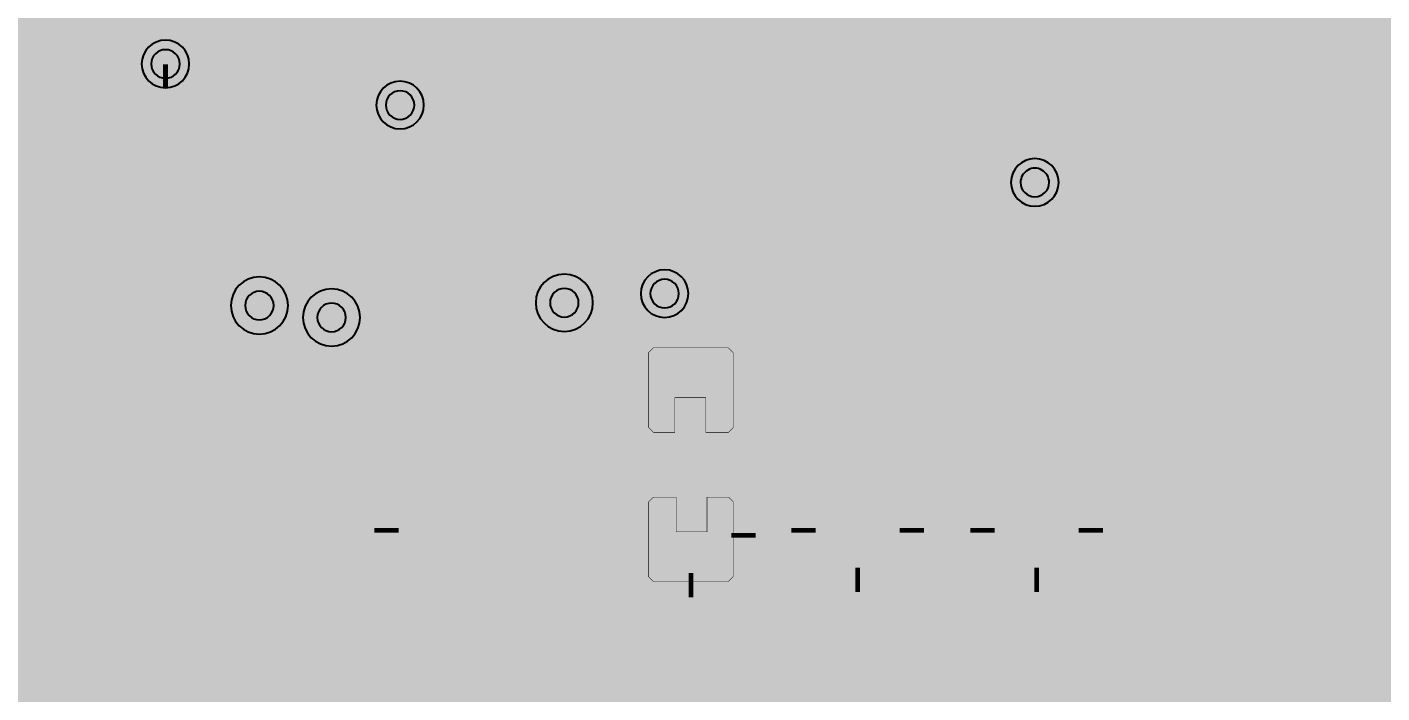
# Model space of a CAD drawing. Header units: millimetres. Extents: x -4.6 to 44.8, y -59.8 to 6.4.
# Drawn here: x 23.18 to 37.62, y -28.01 to -20.91 of the extents above; entities that cross this region are included whole.
import ezdxf

# ---------------------------------------------------------------- set-up
doc = ezdxf.new("R2010")
doc.units = ezdxf.units.MM
doc.header["$MEASUREMENT"] = 0
for name, color, linetype, true_color in [('Bottom-Layer', 7, 'Continuous', 0x0000ff), ('Document-Layer', 7, 'Continuous', 0xffffff), ('Hole-Layer', 7, 'Continuous', 0x222222), ('Multi-Layer', 7, 'Continuous', 0xc0c0c0), ('Top-Layer', 7, 'Continuous', 0xff0000), ('Top-Paste-Mask-Layer', 7, 'Continuous', 0x808080), ('Top-Silkscreen-Layer', 7, 'Continuous', 0xffcc00), ('Top-Solder-Mask-Layer', 7, 'Continuous', 0x800080)]:
    doc.layers.add(name, color=color, linetype=linetype, true_color=true_color)

msp = doc.modelspace()

# ---------------------------------------------------------------- hatches: boundary and pattern name
at = {"layer": 'Bottom-Layer'}
for points in [[(39.519939039878075, -3.00000508001016), (39.519939039878075, -40.316715739108815), (39.234220074800504, -39.84110502335112), (38.80387333676563, -39.490901418270745), (38.28012556489129, -39.30779174784013), (37.72532158046244, -39.31357264832503), (37.205503010985424, -39.50755598465938), (36.782546961347315, -39.86665076326675), (36.506800412942845, -40.348111790756576), (36.41108712217424, -40.89462788925578), (36.506800412942845, -41.44114398775498), (36.782546961347315, -41.922605015244805), (37.205503010985424, -42.28169979385217), (37.72532158046244, -42.475683130186525), (38.28012556489129, -42.481464030671425), (38.80387333676563, -42.29835436024081), (39.234220074800504, -41.948150755160434), (39.519939039878075, -41.47254003940274), (39.519939039878096, -55.166111252222514), (39.42991969462768, -55.84987606413316), (39.165996328491254, -56.48704343408688), (38.74615488271703, -57.03419145879019), (38.19900685801372, -57.45403290456441), (37.56183948806, -57.71795627070083), (36.87807467614935, -57.80797561595124), (3.0000050800101605, -57.80797561595124), (2.3162402680995138, -57.717956270700824), (1.679072898145797, -57.4540329045644), (1.131924873442495, -57.03419145879018), (0.7120834276682724, -56.48704343408688), (0.4481600615318477, -55.84987606413316), (0.3581407162814354, -55.166111252222514), (0.3581407162814322, -3.0000050800101596), (0.44816006153184496, -2.316240268099511), (0.7120834276682693, -1.679072898145796), (1.131924873442493, -1.1319248734424925), (1.6790728981457967, -0.7120834276682688), (2.3162402680995116, -0.44816006153184496), (3.0000050800101605, -0.3581407162814322), (36.87807467614936, -0.3581407162814322), (37.56183948806, -0.4481600615318454), (38.199006858013725, -0.7120834276682697), (38.74615488271703, -1.131924873442493), (39.16599632849125, -1.6790728981457956), (39.42991969462767, -2.316240268099511)], [(25.33901447802896, -36.413652527305054), (25.338454807450923, -36.42513696970334), (25.336781099764387, -36.43651257302515), (25.024155448310896, -36.43651257302515), (24.84508509017018, -36.484494330877304), (24.71399648988162, -36.61558293116586), (24.666014732029463, -36.79465328930658), (24.666014732029463, -38.394653289306575), (24.71399648988162, -38.573723647447295), (24.84508509017018, -38.70481224773585), (25.024155448310896, -38.75279400558801), (26.6241554483109, -38.75279400558801), (26.803225806451614, -38.70481224773585), (26.934314406740175, -38.573723647447295), (26.98229616459233, -38.394653289306575), (26.98229616459233, -36.79465328930658), (26.934314406740175, -36.61558293116586), (26.803225806451614, -36.484494330877304), (26.6241554483109, -36.43651257302515), (26.311529796857418, -36.43651257302515), (26.30985608917088, -36.42513696970334), (26.30929641859284, -36.413652527305054), (26.30929641859284, -35.90628324561221), (26.690935588722812, -36.14032846387195), (27.132827280293057, -36.212143178860806), (27.56894071562982, -36.11099629612826), (27.934108547533317, -35.85200194308046), (28.17376465407364, -35.47386100247012), (28.25209781863143, -35.03307813563192), (28.157402911030967, -34.59551843131458), (27.903829956063134, -34.226565349098664), (27.89519926883142, -34.21794807904546), (27.886280175388748, -34.20962967310308), (27.88208612925185, -34.20584955034943), (27.86953424378319, -34.19436826580912), (27.85681507873572, -34.18307257795892), (27.842685749736958, -34.17033771613368), (27.8306226225162, -34.15994176289508), (27.81810928048203, -34.15009233889064), (27.801284803691765, -34.13744507711393), (27.790059868453756, -34.12889959766928), (27.77873167332742, -34.120491483420764), (27.7333264290173, -34.086359544699306), (27.723441011790957, -34.07918897874486), (27.71331686832241, -34.07235961502089), (27.58073303557076, -33.986175736622556), (27.579298958597917, -33.953467412423706), (27.579298958597917, -29.7863361292683), (27.784988736111195, -29.937221382853533), (28.032418436649284, -29.99929543229913), (28.28497377324495, -29.963372650113016), (28.505281974767204, -29.834768837319725), (28.66074215419954, -29.63251459896164), (28.72834954045209, -29.38653922286265), (28.731573793560543, -29.358633954504647), (29.246564376953597, -28.84364337111159), (29.351729719861968, -28.686252312882228), (29.388658877317756, -28.500596901193806), (29.388658877317756, -24.300938288765007), (29.406110990567246, -24.278926393040997), (29.545314399497112, -24.013206215719613), (29.553190981349395, -23.713334974764887), (29.428129000137652, -23.44067345832226), (29.19571911173722, -23.251014697736046), (28.903517907035695, -23.183167386334777), (28.611316702334197, -23.251014697736153), (28.37890681393383, -23.44067345832245), (28.25384483272219, -23.71333497476513), (28.261721414574584, -24.013206215719848), (28.400924823504546, -24.278926393041182), (28.418376936753877, -24.300938288764943), (28.418376936753877, -28.299644931640184), (28.04548085372498, -28.67254101466908), (28.017575585366973, -28.675765267777535), (27.778276314904712, -28.740096774168034), (27.579298958597917, -28.887781218966406), (27.579298958597917, -23.848056896113796), (27.54236980114213, -23.662401484425374), (27.43720445823376, -23.50501042619602), (27.00819252020989, -23.07599848817214), (26.850801461980527, -22.970833145263768), (26.665146050292105, -22.933903987807977), (26.181341122682245, -22.933903987807977), (25.99568571099382, -22.970833145263768), (25.838294652764464, -23.07599848817214), (25.699806961313314, -23.21448617962329), (25.399808839595647, -23.263578927435727), (25.15323628966812, -23.441373608301443), (25.011903155004607, -23.710509105715087), (25.005508657676984, -24.014430281887183), (25.13539651369795, -24.289272265179736), (25.374272569509017, -24.477280777971185), (25.347910565198607, -24.566369258994996), (25.33901447802896, -24.658849377698758)]]:
    msp.add_hatch(color=256, dxfattribs=at).paths.add_polyline_path(points)
at = {"layer": 'Top-Layer'}
for points in [[(25.83450850901702, -16.04442468884938), (26.96894081788164, -16.04442468884938), (27.154596229570064, -16.00749553139359), (27.31198728779942, -15.90233018848522), (27.837367203810704, -15.376950267893342), (27.912429560371404, -15.3019080989765), (27.913574674467117, -15.300758093425792), (27.91471456562148, -15.299602910663163), (27.968067319966515, -15.246250156318123), (28.18951903131857, -15.281102651764051), (28.403517907035816, -15.21431913515016), (28.65350773885466, -15.282423159343837), (28.903517907035816, -15.214393827947596), (29.15352807521697, -15.282423159343839), (29.40351790703582, -15.214319135150161), (29.44185884275001, -15.234660314080138), (29.481839823910658, -15.251551496902334), (29.439697382132277, -15.56472731657248), (29.547275541382866, -15.861850218882896), (29.780146678099136, -16.0754529180924), (30.08543306592764, -16.1570329452543), (30.393813747781724, -16.088066036636306), (30.63526514951773, -15.884212412619384), (30.75496123589278, -15.591760833154323), (30.725722782421755, -15.277117873176294), (30.81764577219934, -15.254331608904339), (30.903517907035816, -15.214393827947593), (31.15352807521697, -15.282423159343837), (31.403517907035816, -15.214319135150161), (31.650549618276642, -15.28241384518692), (31.898399919010217, -15.217361679044366), (32.08014869719313, -15.036726860909603), (32.14672339344679, -14.789281178562357), (32.14672339344679, -14.113232894115471), (32.18578813922596, -14.074168148336298), (34.57719549915644, -14.074168148336298), (34.485238400218556, -14.196314213788), (34.452603505207016, -14.345681991363984), (34.452603505207016, -14.731910857768256), (34.43953184807256, -14.82176744376377), (34.40140044764399, -14.904175395858005), (34.04184320974719, -15.263732633754813), (33.91126822128054, -15.202146051888247), (33.768453136906274, -15.181013462026925), (32.53845567691136, -15.181013462026925), (32.291009994564114, -15.247588158280582), (32.11037517642935, -15.429336936463498), (32.0453230102868, -15.677187237197069), (32.113417720323554, -15.924218948437897), (32.04531369612988, -16.174208780256745), (32.11334302752613, -16.424218948437897), (32.04638697633675, -16.641637567830827), (32.08414991428689, -16.865976439556118), (32.05299410317664, -16.89031319306052), (32.023923304020684, -16.917105930388114), (31.781406158987483, -17.15962307542131), (31.676240816079112, -17.317014133650673), (31.639311658623324, -17.502669545339096), (31.639311658623324, -18.845641351282705), (31.67248407835775, -19.02195411418456), (31.767464885278326, -19.174155448310902), (31.672484078357755, -19.326356782437244), (31.639311658623324, -19.502669545339092), (31.639311658623324, -19.845641351282705), (31.67240810291482, -20.021759231034235), (31.76718173956144, -20.173847494847347), (30.781016534383387, -21.160012700025405), (27.981968503937015, -21.160012700025405), (27.796313092248592, -21.196941857481193), (27.638922034019235, -21.30210720038956), (27.469580335678856, -21.471448910338207), (27.338841495320874, -21.602187741153934), (27.117463254734933, -21.56732986300631), (26.90351790703582, -21.6340440689282), (26.653507738854668, -21.566014737531955), (26.403517907035816, -21.63411876172563), (26.28991148879679, -21.58527014597917), (26.16772415544831, -21.56622123276515), (26.16772415544831, -19.502669545339092), (26.130794997992528, -19.31701413365067), (26.025629655084156, -19.159623075421308), (25.795737550021084, -18.92973097035824), (25.76101899520648, -18.895798351627427), (25.72308614032773, -18.865501500584905), (25.760631776916714, -18.641380420483234), (25.693692786545515, -18.424218948437897), (25.76172211794176, -18.17420878025674), (25.693618093748082, -17.924218948437897), (25.761722117941762, -17.674229116619045), (25.693692786545515, -17.424218948437893), (25.76172211794176, -17.17420878025674), (25.693618093748082, -16.924218948437897), (25.761722117941755, -16.67422911661905), (25.693692786545512, -16.424218948437897), (25.75799103018622, -16.234829921044362), (25.741785459901156, -16.03548136367791), (25.787931833248816, -16.042183681624476)], [(36.459212598425204, -19.01483362966726), (37.06737363474728, -19.014833629667258), (37.246443992888, -18.966851871815102), (37.377532593176554, -18.83576327152654), (37.42551435102871, -18.65669291338583), (37.42551435102871, -17.75669291338583), (37.377532593176554, -17.577622555245114), (37.246443992888, -17.446533954956553), (37.06737363474728, -17.398552197104394), (36.459212598425204, -17.398552197104394), (36.459212598425204, -17.23683007366015), (37.06737363474728, -17.236830073660148), (37.246443992888, -17.18884831580799), (37.377532593176554, -17.05775971551943), (37.42551435102871, -16.878689357378715), (37.42551435102871, -15.978689357378716), (37.377532593176554, -15.799618999238), (37.246443992888, -15.668530398949441), (37.06737363474728, -15.620548641097285), (36.459212598425204, -15.620548641097285), (36.459212598425204, -15.567830835661672), (37.123952247904505, -15.567830835661672), (37.303022606045225, -15.519849077809516), (37.43411120633378, -15.388760477520956), (37.48209296418594, -15.209690119380241), (37.48209296418594, -14.927139421928535), (37.61493522987047, -15.059981687613062), (37.61493522987047, -29.977389526348567), (37.51619269453204, -29.92792465225658), (37.40707391414783, -29.910896621793245), (36.50707391414783, -29.91089662179325), (36.48308941164167, -29.911700639290316), (36.459212598425204, -29.914109081780712)], [(30.68434086868174, -27.08745237490475), (30.863411226822457, -27.039470617052594), (30.994499827111017, -26.908382016764033), (31.042481584963173, -26.729311658623317), (31.042481584963173, -25.922834645669294), (30.96295034270149, -25.69779790723529), (30.759679148139877, -25.572707645415292), (30.96295034270149, -25.447617383595297), (31.042481584963173, -25.222580645161294), (31.042481584963173, -24.708129280583435), (31.070323940216444, -24.666467063694224), (31.093720312966113, -24.622155137485446), (31.17099658683624, -24.699431411355576), (31.209127987264832, -24.781839363449823), (31.222199644399293, -24.871695949445364), (31.222199644399293, -25.272682245364493), (31.265453000893007, -25.443300894123933), (31.384765485037317, -25.572707645415292), (31.265453000893007, -25.702114396706655), (31.22219964439929, -25.872733045466095), (31.222199644399293, -26.672733045466092), (31.27018140225145, -26.85180340360681), (31.40127000254001, -26.98289200389537), (31.580340360680726, -27.030873761747525), (32.48034036068072, -27.030873761747525), (32.65941071882144, -26.98289200389537), (32.790499319110005, -26.85180340360681), (32.83848107696216, -26.672733045466092), (32.83848107696216, -25.872733045466095), (32.795227720468446, -25.70211439670665), (32.67591523632413, -25.572707645415292), (32.7709981681811, -25.48192567201788), (32.82691846721131, -25.36295067136304), (32.84393990137599, -25.35911211221911), (32.86134112268224, -25.357823215646434), (33.10434340868682, -25.357823215646434), (33.121744629993074, -25.359112112219094), (33.138766064157764, -25.362950671363016), (33.19468636318797, -25.48192567201787), (33.28976929504494, -25.572707645415292), (33.17045681090063, -25.70211439670665), (33.12720345440692, -25.872733045466095), (33.12720345440692, -26.672733045466092), (33.17518521225907, -26.85180340360681), (33.30627381254763, -26.98289200389537), (33.48534417068835, -27.030873761747525), (34.38534417068835, -27.030873761747525), (34.56441452882907, -26.98289200389537), (34.695503129117625, -26.85180340360681), (34.74348488696978, -26.672733045466092), (34.74348488696978, -25.872733045466095), (34.70023153047607, -25.70211439670665), (34.58091904633175, -25.572707645415292), (34.70023153047607, -25.443300894123936), (34.74348488696978, -25.272682245364493), (34.74348488696978, -24.472682245364496), (34.695503129117625, -24.29361188722378), (34.56441452882907, -24.16252328693522), (34.38534417068835, -24.114541529083063), (33.48534417068835, -24.114541529083063), (33.26632821931281, -24.189315370621433), (33.13876606415776, -24.38241381936595), (33.121744629993074, -24.386252378509884), (33.10434340868682, -24.387541275082555), (32.86134112268224, -24.387541275082555), (32.84393990137599, -24.38625237850988), (32.82691846721131, -24.382413819365944), (32.69935631205626, -24.189315370621433), (32.48034036068072, -24.114541529083063), (32.07935406476159, -24.114541529083063), (31.989497478766065, -24.101469871948606), (31.907089526671818, -24.063338471520023), (31.638595377190757, -23.794844322038962), (31.638595377190757, -23.782068407705093), (31.89144885693853, -23.721135769320405), (32.07813496402626, -23.540039203749696), (32.14672339344679, -23.289154178308358), (32.14672339344679, -22.05915671831344), (32.09433291702632, -21.83796195076877), (31.94829321897381, -21.663765814756992), (31.739634264573386, -21.573580849506538), (32.05287980810446, -21.260335305975467), (32.143064773354915, -21.46899426037589), (32.317260909366695, -21.615033958428402), (32.53845567691136, -21.667424434848872), (33.768453136906274, -21.667424434848872), (34.015898819253515, -21.600849738595212), (34.196533637388285, -21.419100960412297), (34.261585803530835, -21.171250659678723), (34.193491093494075, -20.924218948437897), (34.261595117687754, -20.67422911661905), (34.19356578629151, -20.424218948437897), (34.261595117687754, -20.174208780256745), (34.193491093494075, -19.924218948437897), (34.261595117687754, -19.674229116619053), (34.19356578629151, -19.4242189484379), (34.261595117687754, -19.174208780256745), (34.193491093494075, -18.9242189484379), (34.261595117687754, -18.67422911661905), (34.19356578629151, -18.424218948437897), (34.24619713137027, -18.29655139143136), (34.261367366303006, -18.159296418592838), (34.49408467383007, -18.159296418592838), (34.50538489767672, -18.20691404815958), (34.50918211836425, -18.255706617466696), (34.509182118364244, -18.65669291338583), (34.5571638762164, -18.83576327152654), (34.68825247650496, -18.966851871815102), (34.86732283464568, -19.01483362966726), (35.48893065786132, -19.01483362966726), (35.48893065786132, -29.85431800863602), (34.747066294132594, -29.854318008636024), (34.505056760210586, -29.94845842539219), (34.39027586769489, -30.181388413348806), (34.37823547649829, -30.183267706102715), (34.36606553213107, -30.18389636779274), (34.23206756413513, -30.18389636779274), (34.21466634282888, -30.182607471220074), (34.197644908664195, -30.178768912076144), (34.07008275350915, -29.985670463331626), (33.85106680213361, -29.910896621793245), (32.989050234357855, -29.910896621793245), (32.91444605989741, -29.880038004634464), (32.85038704096684, -29.830900654344397), (30.106938761527214, -27.087452374904753)], [(24.03858267716536, -21.309283718567436), (23.921668147799995, -21.241783083566165), (23.921668147799995, -21.10678181356363), (24.03858267716536, -21.03928117856236), (25.268580137160278, -21.03928117856236), (25.385494666525638, -21.10678181356363), (25.385494666525638, -21.241783083566165), (25.268580137160278, -21.309283718567436)], [(32.53845567691136, -21.309283718567436), (32.421541147546, -21.241783083566165), (32.421541147546, -21.10678181356363), (32.53845567691136, -21.03928117856236), (33.768453136906274, -21.03928117856236), (33.885367666271634, -21.10678181356363), (33.885367666271634, -21.241783083566165), (33.768453136906274, -21.309283718567436)], [(23.10496570993142, -24.382413537177396), (23.10496570993142, -24.225603251206508), (23.018205964180773, -23.991900145766405), (22.7999618999238, -23.871426400113403), (22.7999618999238, -23.844982032703467), (23.018205964180773, -23.724508287050465), (23.10496570993142, -23.490805181610362), (23.10496570993142, -23.337053061755817), (23.967626099077044, -22.474392672610193), (24.072791441985416, -22.317001614380832), (24.1097205994412, -22.13134620269241), (24.1097205994412, -21.667424434848872), (25.197442214884433, -21.667424434848872), (25.197442214884433, -22.289937032224387)], [(26.288455676911354, -23.289154178308358), (26.220955041910088, -23.406068707673718), (26.085953771907548, -23.406068707673718), (26.018453136906277, -23.289154178308358), (26.018453136906277, -22.05915671831344), (26.085953771907548, -21.942242188948075), (26.220955041910088, -21.942242188948075), (26.288455676911354, -22.05915671831344)], [(26.788582677165355, -23.289154178308358), (26.721082042164085, -23.406068707673718), (26.586080772161548, -23.406068707673718), (26.518580137160278, -23.289154178308358), (26.518580137160278, -22.05915671831344), (26.586080772161548, -21.942242188948075), (26.721082042164085, -21.942242188948075), (26.788582677165355, -22.05915671831344)], [(27.288455676911354, -23.289154178308358), (27.220955041910084, -23.406068707673718), (27.085953771907548, -23.406068707673718), (27.018453136906277, -23.289154178308358), (27.018453136906277, -22.05915671831344), (27.085953771907548, -21.942242188948075), (27.220955041910084, -21.942242188948075), (27.288455676911354, -22.05915671831344)], [(27.788582677165355, -23.289154178308358), (27.721082042164085, -23.406068707673718), (27.586080772161548, -23.406068707673718), (27.518580137160278, -23.289154178308358), (27.518580137160278, -22.05915671831344), (27.586080772161548, -21.942242188948075), (27.721082042164085, -21.942242188948075), (27.788582677165355, -22.05915671831344)], [(28.288455676911354, -23.289154178308358), (28.220955041910084, -23.406068707673718), (28.085953771907548, -23.406068707673718), (28.018453136906277, -23.289154178308358), (28.018453136906277, -22.05915671831344), (28.085953771907548, -21.942242188948075), (28.220955041910084, -21.942242188948075), (28.288455676911354, -22.05915671831344)], [(28.78858267716536, -23.289154178308358), (28.721082042164088, -23.406068707673718), (28.586080772161548, -23.406068707673718), (28.51858013716028, -23.289154178308358), (28.51858013716028, -22.05915671831344), (28.586080772161548, -21.942242188948075), (28.721082042164088, -21.942242188948075), (28.78858267716536, -22.05915671831344)], [(29.288455676911354, -23.289154178308358), (29.220955041910084, -23.406068707673718), (29.085953771907548, -23.406068707673718), (29.018453136906277, -23.289154178308358), (29.018453136906277, -22.05915671831344), (29.085953771907548, -21.942242188948075), (29.220955041910084, -21.942242188948075), (29.288455676911354, -22.05915671831344)], [(29.78858267716536, -23.289154178308358), (29.721082042164088, -23.406068707673718), (29.586080772161548, -23.406068707673718), (29.518580137160278, -23.289154178308358), (29.518580137160278, -22.05915671831344), (29.586080772161548, -21.942242188948075), (29.721082042164088, -21.942242188948075), (29.78858267716536, -22.05915671831344)], [(30.288455676911358, -23.289154178308358), (30.220955041910088, -23.406068707673718), (30.085953771907548, -23.406068707673718), (30.01845313690628, -23.289154178308358), (30.01845313690628, -22.05915671831344), (30.085953771907548, -21.942242188948075), (30.220955041910088, -21.942242188948075), (30.288455676911358, -22.05915671831344)], [(30.788582677165355, -23.289154178308358), (30.721082042164088, -23.406068707673718), (30.586080772161548, -23.406068707673718), (30.518580137160278, -23.289154178308358), (30.518580137160278, -22.05915671831344), (30.586080772161548, -21.942242188948075), (30.721082042164088, -21.942242188948075), (30.788582677165355, -22.05915671831344)], [(31.288455676911358, -23.289154178308358), (31.220955041910088, -23.406068707673718), (31.085953771907548, -23.406068707673718), (31.01845313690628, -23.289154178308358), (31.01845313690628, -22.05915671831344), (31.085953771907548, -21.942242188948075), (31.220955041910088, -21.942242188948075), (31.288455676911358, -22.05915671831344)], [(31.788582677165355, -23.289154178308358), (31.721082042164085, -23.406068707673718), (31.586080772161548, -23.406068707673718), (31.518580137160278, -23.289154178308358), (31.518580137160278, -22.05915671831344), (31.586080772161548, -21.942242188948075), (31.721082042164085, -21.942242188948075), (31.788582677165355, -22.05915671831344)], [(29.273647954289583, -24.396546632437254), (29.505019181793774, -24.12551093142027), (29.562689028759102, -23.773847477399872), (29.73850031906317, -23.774929637793253), (29.90351790703582, -23.714266827693592), (30.031185464042355, -23.766898172772358), (30.16844043688088, -23.782068407705093), (30.16844043688088, -24.057962915925835), (29.820332740665485, -24.057962915925838), (29.64126238252477, -24.105944673777994), (29.51017378223621, -24.237033274066555), (29.462192024384052, -24.41610363220727), (29.462192024384052, -24.58509070253172)], [(24.990950987355212, -23.868614139424736), (25.07223946059488, -24.194249367541254), (25.30256206410522, -24.43837559715281), (25.62292046527599, -24.538458625041862), (25.95125319372307, -24.46886166316398), (26.132870516361702, -24.59923654516613), (26.347491409530384, -24.661849115429447), (26.57072223444624, -24.64958287937728), (26.77719075438151, -24.563832007572728), (26.777190754381515, -25.272682245364493), (26.820444110875226, -25.443300894123933), (26.939756595019535, -25.572707645415292), (26.820444110875226, -25.702114396706655), (26.77719075438151, -25.872733045466095), (26.777190754381515, -26.672733045466092), (26.78519011825694, -26.74800459383511), (26.808830865300468, -26.819913639827284), (22.968739920190544, -26.819913639827284), (23.069114881331366, -26.694997067491226), (23.10496570993142, -26.538811277622553), (23.104963990543013, -25.73122450657109), (23.157726794429475, -25.695969070290655), (23.205436614698076, -25.654128512081872)], [(28.035331470662943, -25.272682245364493), (27.135331470662944, -25.272682245364493), (27.135331470662944, -24.472682245364496), (28.035331470662943, -24.472682245364496)], [(30.68434086868174, -25.222580645161297), (29.820332740665485, -25.222580645161297), (29.820332740665485, -24.416103632207275), (30.68434086868174, -24.416103632207275)], [(32.48034036068072, -25.272682245364493), (31.580340360680726, -25.272682245364493), (31.580340360680726, -24.472682245364496), (32.48034036068072, -24.472682245364496)], [(33.48534417068835, -24.472682245364492), (34.38534417068835, -24.472682245364492), (34.38534417068835, -25.272682245364496), (33.48534417068835, -25.272682245364496)], [(28.035331470662943, -26.672733045466092), (27.135331470662944, -26.672733045466092), (27.135331470662944, -25.872733045466095), (28.035331470662943, -25.872733045466095)], [(30.68434086868174, -26.729311658623313), (29.820332740665485, -26.729311658623313), (29.820332740665485, -25.92283464566929), (30.68434086868174, -25.92283464566929)], [(32.48034036068072, -26.672733045466092), (31.580340360680726, -26.672733045466092), (31.580340360680726, -25.872733045466095), (32.48034036068072, -25.872733045466095)], [(33.48534417068835, -25.87273304546609), (34.38534417068835, -25.87273304546609), (34.38534417068835, -26.672733045466096), (33.48534417068835, -26.672733045466096)], [(31.558197128744577, -29.910896621793245), (31.173063246126496, -29.91089662179325), (30.993992887985783, -29.958878379645405), (30.862904287697223, -30.089966979933966), (30.814922529845063, -30.269037338074682), (30.814922529845067, -31.06903733807468), (30.85817588633878, -31.23965598683412), (30.97748837048309, -31.36906273812548), (30.88240543862612, -31.459844711522894), (30.826485139595913, -31.578819712177733), (30.809463705431224, -31.582658271321666), (30.792062484124973, -31.58394716789434), (30.65806451612903, -31.58394716789434), (30.629557830513004, -31.580455415241072), (30.602736660027947, -31.570186614180884), (30.501374244465257, -31.439995224495313), (30.35240203358565, -31.36906273812548), (30.555673228147263, -31.243972476305483), (30.635204470408944, -31.01893573787148), (30.635204470408944, -30.212458724917457), (30.587222712556787, -30.03338836677674), (30.456134112268227, -29.90229976648818), (30.27706375412751, -29.85431800863602), (29.63196977042019, -29.85431800863602), (29.57707512899039, -29.6026349973034), (29.558651257302518, -29.345694691389383), (29.558651257302518, -27.911350750351183)]]:
    msp.add_hatch(color=256, dxfattribs=at).paths.add_polyline_path(points)
at = {"layer": 'Top-Paste-Mask-Layer'}
for points in [[(24.03858267716536, -21.309283718567436), (23.921668147799995, -21.241783083566165), (23.921668147799995, -21.10678181356363), (24.03858267716536, -21.03928117856236), (25.268580137160278, -21.03928117856236), (25.385494666525638, -21.10678181356363), (25.385494666525638, -21.241783083566165), (25.268580137160278, -21.309283718567436)], [(32.53845567691136, -21.309283718567436), (32.421541147546, -21.241783083566165), (32.421541147546, -21.10678181356363), (32.53845567691136, -21.03928117856236), (33.768453136906274, -21.03928117856236), (33.885367666271634, -21.10678181356363), (33.885367666271634, -21.241783083566165), (33.768453136906274, -21.309283718567436)], [(26.288455676911354, -23.289154178308358), (26.220955041910088, -23.406068707673718), (26.085953771907548, -23.406068707673718), (26.018453136906277, -23.289154178308358), (26.018453136906277, -22.05915671831344), (26.085953771907548, -21.942242188948075), (26.220955041910088, -21.942242188948075), (26.288455676911354, -22.05915671831344)], [(26.788582677165355, -23.289154178308358), (26.721082042164085, -23.406068707673718), (26.586080772161548, -23.406068707673718), (26.518580137160278, -23.289154178308358), (26.518580137160278, -22.05915671831344), (26.586080772161548, -21.942242188948075), (26.721082042164085, -21.942242188948075), (26.788582677165355, -22.05915671831344)], [(27.288455676911354, -23.289154178308358), (27.220955041910084, -23.406068707673718), (27.085953771907548, -23.406068707673718), (27.018453136906277, -23.289154178308358), (27.018453136906277, -22.05915671831344), (27.085953771907548, -21.942242188948075), (27.220955041910084, -21.942242188948075), (27.288455676911354, -22.05915671831344)], [(27.788582677165355, -23.289154178308358), (27.721082042164085, -23.406068707673718), (27.586080772161548, -23.406068707673718), (27.518580137160278, -23.289154178308358), (27.518580137160278, -22.05915671831344), (27.586080772161548, -21.942242188948075), (27.721082042164085, -21.942242188948075), (27.788582677165355, -22.05915671831344)], [(28.288455676911354, -23.289154178308358), (28.220955041910084, -23.406068707673718), (28.085953771907548, -23.406068707673718), (28.018453136906277, -23.289154178308358), (28.018453136906277, -22.05915671831344), (28.085953771907548, -21.942242188948075), (28.220955041910084, -21.942242188948075), (28.288455676911354, -22.05915671831344)], [(28.78858267716536, -23.289154178308358), (28.721082042164088, -23.406068707673718), (28.586080772161548, -23.406068707673718), (28.51858013716028, -23.289154178308358), (28.51858013716028, -22.05915671831344), (28.586080772161548, -21.942242188948075), (28.721082042164088, -21.942242188948075), (28.78858267716536, -22.05915671831344)], [(29.288455676911354, -23.289154178308358), (29.220955041910084, -23.406068707673718), (29.085953771907548, -23.406068707673718), (29.018453136906277, -23.289154178308358), (29.018453136906277, -22.05915671831344), (29.085953771907548, -21.942242188948075), (29.220955041910084, -21.942242188948075), (29.288455676911354, -22.05915671831344)], [(29.78858267716536, -23.289154178308358), (29.721082042164088, -23.406068707673718), (29.586080772161548, -23.406068707673718), (29.518580137160278, -23.289154178308358), (29.518580137160278, -22.05915671831344), (29.586080772161548, -21.942242188948075), (29.721082042164088, -21.942242188948075), (29.78858267716536, -22.05915671831344)], [(30.288455676911358, -23.289154178308358), (30.220955041910088, -23.406068707673718), (30.085953771907548, -23.406068707673718), (30.01845313690628, -23.289154178308358), (30.01845313690628, -22.05915671831344), (30.085953771907548, -21.942242188948075), (30.220955041910088, -21.942242188948075), (30.288455676911358, -22.05915671831344)], [(30.788582677165355, -23.289154178308358), (30.721082042164088, -23.406068707673718), (30.586080772161548, -23.406068707673718), (30.518580137160278, -23.289154178308358), (30.518580137160278, -22.05915671831344), (30.586080772161548, -21.942242188948075), (30.721082042164088, -21.942242188948075), (30.788582677165355, -22.05915671831344)], [(31.288455676911358, -23.289154178308358), (31.220955041910088, -23.406068707673718), (31.085953771907548, -23.406068707673718), (31.01845313690628, -23.289154178308358), (31.01845313690628, -22.05915671831344), (31.085953771907548, -21.942242188948075), (31.220955041910088, -21.942242188948075), (31.288455676911358, -22.05915671831344)], [(31.788582677165355, -23.289154178308358), (31.721082042164085, -23.406068707673718), (31.586080772161548, -23.406068707673718), (31.518580137160278, -23.289154178308358), (31.518580137160278, -22.05915671831344), (31.586080772161548, -21.942242188948075), (31.721082042164085, -21.942242188948075), (31.788582677165355, -22.05915671831344)], [(29.80234950469901, -24.377686055372113), (29.80234950469901, -25.177686055372114), (29.852362204724415, -25.227698755397515), (30.080327660655325, -25.227698755397515), (30.080327660655325, -24.857696215392433), (30.410325120650246, -24.857696215392433), (30.410325120650246, -25.227698755397515), (30.65236220472441, -25.227698755397515), (30.70234950469901, -25.177686055372114), (30.70234950469901, -24.377686055372113), (30.65236220472441, -24.327698755397513), (29.852362204724415, -24.327698755397513)], [(28.035331470662943, -25.272682245364493), (27.135331470662944, -25.272682245364493), (27.135331470662944, -24.472682245364496), (28.035331470662943, -24.472682245364496)], [(32.48034036068072, -25.272682245364493), (31.580340360680726, -25.272682245364493), (31.580340360680726, -24.472682245364496), (32.48034036068072, -24.472682245364496)], [(33.48534417068835, -24.472682245364492), (34.38534417068835, -24.472682245364492), (34.38534417068835, -25.272682245364496), (33.48534417068835, -25.272682245364496)], [(28.035331470662943, -26.672733045466092), (27.135331470662944, -26.672733045466092), (27.135331470662944, -25.872733045466095), (28.035331470662943, -25.872733045466095)], [(30.702324104648213, -26.767729235458475), (30.702324104648213, -25.967729235458474), (30.65231140462281, -25.917716535433073), (30.4243459486919, -25.917716535433073), (30.4243459486919, -26.287719075438154), (30.09434848869698, -26.287719075438154), (30.09434848869698, -25.917716535433073), (29.85231140462281, -25.917716535433073), (29.802324104648214, -25.967729235458474), (29.802324104648214, -26.767729235458475), (29.85231140462281, -26.817716535433075), (30.65231140462281, -26.817716535433075)], [(32.48034036068072, -26.672733045466092), (31.580340360680726, -26.672733045466092), (31.580340360680726, -25.872733045466095), (32.48034036068072, -25.872733045466095)], [(33.48534417068835, -25.87273304546609), (34.38534417068835, -25.87273304546609), (34.38534417068835, -26.672733045466096), (33.48534417068835, -26.672733045466096)]]:
    msp.add_hatch(color=256, dxfattribs=at).paths.add_polyline_path(points)
at = {"layer": 'Top-Solder-Mask-Layer'}
for points in [[(24.03858267716536, -21.359296418592837), (23.87835587906615, -21.266789433578868), (23.87835587906615, -21.08177546355093), (24.03858267716536, -20.98926847853696), (25.268580137160278, -20.98926847853696), (25.428806935259484, -21.08177546355093), (25.428806935259484, -21.266789433578868), (25.268580137160278, -21.359296418592837)], [(32.53845567691136, -21.359296418592837), (32.37822887881215, -21.266789433578868), (32.37822887881215, -21.08177546355093), (32.53845567691136, -20.98926847853696), (33.768453136906274, -20.98926847853696), (33.92867993500548, -21.08177546355093), (33.92867993500548, -21.266789433578868), (33.768453136906274, -21.359296418592837)], [(26.338468376936756, -23.289154178308358), (26.245961391922787, -23.449380976407564), (26.06094742189485, -23.449380976407564), (25.96844043688088, -23.289154178308358), (25.96844043688088, -22.05915671831344), (26.06094742189485, -21.89892992021423), (26.245961391922787, -21.89892992021423), (26.338468376936756, -22.05915671831344)], [(26.838595377190753, -23.289154178308358), (26.746088392176784, -23.449380976407564), (26.561074422148845, -23.449380976407564), (26.468567437134876, -23.289154178308358), (26.468567437134876, -22.05915671831344), (26.561074422148845, -21.89892992021423), (26.746088392176784, -21.89892992021423), (26.838595377190753, -22.05915671831344)], [(27.338468376936756, -23.289154178308358), (27.245961391922787, -23.449380976407564), (27.06094742189485, -23.449380976407564), (26.96844043688088, -23.289154178308358), (26.96844043688088, -22.05915671831344), (27.06094742189485, -21.89892992021423), (27.245961391922787, -21.89892992021423), (27.338468376936756, -22.05915671831344)], [(27.838595377190753, -23.289154178308358), (27.746088392176784, -23.449380976407564), (27.561074422148845, -23.449380976407564), (27.468567437134876, -23.289154178308358), (27.468567437134876, -22.05915671831344), (27.561074422148845, -21.89892992021423), (27.746088392176784, -21.89892992021423), (27.838595377190753, -22.05915671831344)], [(28.338468376936753, -23.289154178308358), (28.245961391922783, -23.449380976407564), (28.06094742189485, -23.449380976407564), (27.96844043688088, -23.289154178308358), (27.96844043688088, -22.05915671831344), (28.06094742189485, -21.89892992021423), (28.245961391922783, -21.89892992021423), (28.338468376936753, -22.05915671831344)], [(28.838595377190757, -23.289154178308358), (28.746088392176787, -23.449380976407564), (28.56107442214885, -23.449380976407564), (28.46856743713488, -23.289154178308358), (28.46856743713488, -22.05915671831344), (28.56107442214885, -21.89892992021423), (28.746088392176787, -21.89892992021423), (28.838595377190757, -22.05915671831344)], [(29.338468376936753, -23.289154178308358), (29.245961391922783, -23.449380976407564), (29.060947421894845, -23.449380976407564), (28.968440436880876, -23.289154178308358), (28.968440436880876, -22.05915671831344), (29.060947421894845, -21.89892992021423), (29.245961391922783, -21.89892992021423), (29.338468376936753, -22.05915671831344)], [(29.838595377190757, -23.289154178308358), (29.746088392176787, -23.449380976407564), (29.56107442214885, -23.449380976407564), (29.46856743713488, -23.289154178308358), (29.46856743713488, -22.05915671831344), (29.56107442214885, -21.89892992021423), (29.746088392176787, -21.89892992021423), (29.838595377190757, -22.05915671831344)], [(30.338468376936756, -23.289154178308358), (30.245961391922787, -23.449380976407564), (30.06094742189485, -23.449380976407564), (29.96844043688088, -23.289154178308358), (29.96844043688088, -22.05915671831344), (30.06094742189485, -21.89892992021423), (30.245961391922787, -21.89892992021423), (30.338468376936756, -22.05915671831344)], [(30.838595377190757, -23.289154178308358), (30.746088392176787, -23.449380976407564), (30.56107442214885, -23.449380976407564), (30.46856743713488, -23.289154178308358), (30.46856743713488, -22.05915671831344), (30.56107442214885, -21.89892992021423), (30.746088392176787, -21.89892992021423), (30.838595377190757, -22.05915671831344)], [(31.338468376936756, -23.289154178308358), (31.245961391922787, -23.449380976407564), (31.06094742189485, -23.449380976407564), (30.96844043688088, -23.289154178308358), (30.96844043688088, -22.05915671831344), (31.06094742189485, -21.89892992021423), (31.245961391922787, -21.89892992021423), (31.338468376936756, -22.05915671831344)], [(31.838595377190757, -23.289154178308358), (31.746088392176787, -23.449380976407564), (31.56107442214885, -23.449380976407564), (31.46856743713488, -23.289154178308358), (31.46856743713488, -22.05915671831344), (31.56107442214885, -21.89892992021423), (31.746088392176787, -21.89892992021423), (31.838595377190757, -22.05915671831344)], [(30.735140970281943, -25.2733807467615), (29.76953263906528, -25.2733807467615), (29.76953263906528, -24.36530353060707), (30.735140970281943, -24.36530353060707)], [(28.086131572263145, -25.323482346964695), (27.08453136906274, -25.323482346964695), (27.08453136906274, -24.42188214376429), (28.086131572263145, -24.42188214376429)], [(32.53114046228092, -25.323482346964695), (31.529540259080523, -25.323482346964695), (31.529540259080523, -24.42188214376429), (32.53114046228092, -24.42188214376429)], [(33.43454406908814, -24.42188214376429), (34.43614427228855, -24.42188214376429), (34.43614427228855, -25.323482346964695), (33.43454406908814, -25.323482346964695)], [(28.086131572263145, -26.7235331470663), (27.08453136906274, -26.7235331470663), (27.08453136906274, -25.821932943865892), (28.086131572263145, -25.821932943865892)], [(32.53114046228092, -26.7235331470663), (31.529540259080523, -26.7235331470663), (31.529540259080523, -25.821932943865892), (32.53114046228092, -25.821932943865892)], [(33.43454406908814, -25.821932943865892), (34.43614427228855, -25.821932943865892), (34.43614427228855, -26.7235331470663), (33.43454406908814, -26.7235331470663)], [(30.735140970281943, -26.780111760223516), (29.76953263906528, -26.780111760223516), (29.76953263906528, -25.872034544069088), (30.735140970281943, -25.872034544069088)]]:
    msp.add_hatch(color=256, dxfattribs=at).paths.add_polyline_path(points)

# ---------------------------------------------------------------- linework, layer by layer
at = {"layer": 'Bottom-Layer', "const_width": 0.25400050800101603}
for points in [[(25.83924053848108, -23.761145542291086), (26.181341122682245, -23.419044958089916)], [(26.181341122682245, -23.419044958089916), (26.665146050292105, -23.419044958089916)], [(26.665146050292105, -23.419044958089916), (27.094157988315978, -23.848056896113796)], [(25.65405130810262, -23.876047752095506), (25.76895351790704, -23.761145542291086)], [(25.76895351790704, -23.761145542291086), (25.83924053848108, -23.761145542291086)], [(27.094157988315978, -23.848056896113796), (27.094157988315978, -35.054648209296424)], [(28.903517907035816, -23.846309372618748), (28.903517907035816, -28.500596901193806)], [(26.423241046482094, -24.003048006096016), (26.238054356108712, -24.188237236474475)], [(26.238054356108712, -24.188237236474475), (26.238054356108712, -24.244950469900942)], [(26.238054356108712, -24.244950469900942), (25.8241554483109, -24.658849377698758)], [(25.8241554483109, -24.658849377698758), (25.8241554483109, -37.594653289306585)]]:
    msp.add_lwpolyline(points, dxfattribs=at)
at = {"layer": 'Document-Layer', "const_width": 0.30000000000000004}
msp.add_lwpolyline([(26.003340106680216, -23.174282448485076, 1), (26.303568707137416, -23.17428244860281), (26.303568707137416, -23.174282448644714, 1), (26.003340106680216, -23.174282448526984)], format="xyb", dxfattribs=at)
msp.add_lwpolyline([(26.003340106680216, -23.174282448485076, 1), (26.303568707137416, -23.17428244860281), (26.303568707137416, -23.174282448644714, 1), (26.003340106680216, -23.174282448526984)], format="xyb", dxfattribs=at)
at = {"layer": 'Hole-Layer'}
for points in [[(24.501082042164086, -21.301282702565405, 1), (24.806080772161547, -21.301282702565405, 1)], [(27.001082042164086, -21.73892557785116, 1), (27.30608077216155, -21.73892557785116, 1)], [(29.819560579121163, -23.749047498095, 1), (30.124559309118624, -23.749047498095, 1)], [(25.501551943103888, -23.876047752095506, 1), (25.806550673101352, -23.876047752095506, 1)], [(28.751018542037087, -23.846309372618748, 1), (29.05601727203455, -23.846309372618748, 1)], [(26.270744221488446, -24.003048006096016, 1), (26.575742951485907, -24.003048006096016, 1)]]:
    msp.add_lwpolyline(points, format="xyb", close=True, dxfattribs=at)
msp.add_lwpolyline([(33.76454660909322, -22.56388112765893, 1), (34.06934721869444, -22.56388112790453), (34.06934721869444, -22.563881127865585, 1), (33.76454660909322, -22.56388112761999)], format="xyb", dxfattribs=at)
at = {"layer": 'Multi-Layer'}
for points in [[(24.3995808991618, -21.301282702565405, 1), (24.90758191516383, -21.301282702565405, 1)], [(26.8995808991618, -21.73892557785116, 1), (27.407581915163835, -21.73892557785116, 1)], [(33.66294640589281, -22.563881127762258, 1), (34.170947421894844, -22.563881127762258, 1)], [(29.718059436118875, -23.749047498095, 1), (30.226060452120908, -23.749047498095, 1)]]:
    msp.add_lwpolyline(points, format="xyb", close=True, dxfattribs=at)
for points in [[(25.34905003810008, -23.87604775189578, 1), (25.959052578105158, -23.876047752459517), (25.959052578105158, -23.876047752295236, 1), (25.34905003810008, -23.876047751731498)], [(28.598516637033278, -23.84630937241902, 1), (29.208519177038358, -23.84630937298276), (29.208519177038358, -23.846309372818475, 1), (28.598516637033278, -23.846309372254737)], [(26.11824231648464, -24.003048005896286, 1), (26.728244856489717, -24.003048006460027), (26.728244856489717, -24.003048006295742, 1), (26.11824231648464, -24.003048005732005)]]:
    msp.add_lwpolyline(points, format="xyb", dxfattribs=at)
at = {"layer": 'Top-Layer'}
for points, const_width in [([(35.974071628143264, -31.184602489204988), (35.974071628143264, -14.307965455930914)], 0.25400050800101603), ([(25.682583185166372, -22.490889001778008), (25.682583185166372, -19.502669545339092)], 0.25400050800101603), ([(23.62457962915926, -22.13134620269241), (23.62457962915926, -20.002796545593093)], 0.25400050800101603), ([(32.36696977393955, -20.2601524003048), (31.153454406908818, -21.473667767335538)], 0.25400050800101603), ([(24.653581407162818, -21.306743713487425), (24.653581407162818, -21.565824231648463)], 0.05080010160020321), ([(31.153454406908818, -21.473667767335538), (30.98196850393701, -21.645153670307344)], 0.25400050800101603), ([(31.153454406908818, -21.473667767335538), (31.153454406908818, -22.674155448310902)], 0.25400050800101603), ([(27.653581407162818, -21.973540767081534), (27.981968503937015, -21.645153670307344)], 0.25400050800101603), ([(27.981968503937015, -21.645153670307344), (29.98196850393701, -21.645153670307344)], 0.25400050800101603), ([(29.653581407162815, -21.973540767081534), (29.98196850393701, -21.645153670307344)], 0.25400050800101603), ([(30.98196850393701, -21.645153670307344), (29.98196850393701, -21.645153670307344)], 0.25400050800101603), ([(27.653581407162818, -22.674155448310902), (27.653581407162818, -21.973540767081534)], 0.25400050800101603), ([(29.653581407162815, -22.674155448310902), (29.653581407162815, -21.973540767081534)], 0.25400050800101603), ([(22.6634442468885, -23.09248158496317), (23.62457962915926, -22.13134620269241)], 0.25400050800101603), ([(22.862390144780292, -25.311082042164088), (25.682583185166372, -22.490889001778008)], 0.25400050800101603), ([(26.153454406908818, -22.674155448310902), (26.153454406908818, -23.44693167386335)], 0.25400050800101603), ([(26.653581407162815, -22.674155448310902), (26.653581407162815, -23.772710185420372)], 0.25400050800101603), ([(27.653581407162818, -24.804432308864623), (27.653581407162818, -22.674155448310902)], 0.25400050800101603), ([(28.153454406908814, -22.674155448310902), (28.239578359156727, -22.760279400558804)], 0.25400050800101603), ([(28.239578359156727, -22.760279400558804), (28.239578359156727, -24.04856997713996)], 0.25400050800101603), ([(28.653581407162818, -22.674155448310902), (28.653581407162818, -23.59637287274575)], 0.25400050800101603), ([(30.153454406908814, -23.567653035306076), (30.153454406908814, -22.674155448310902)], 0.25400050800101603), ([(30.653581407162818, -24.418097536195077), (30.653581407162818, -22.674155448310902)], 0.25400050800101603), ([(31.153454406908818, -22.674155448310902), (31.153454406908818, -23.995796291592587)], 0.25400050800101603), ([(26.153454406908818, -23.44693167386335), (25.83924053848108, -23.761145542291086)], 0.25400050800101603), ([(28.653581407162818, -23.59637287274575), (28.903517907035816, -23.846309372618748)], 0.25400050800101603), ([(29.97205994411989, -23.749047498095), (30.153454406908814, -23.567653035306076)], 0.25400050800101603), ([(25.76895351790704, -23.761145542291086), (25.65405130810262, -23.876047752095506)], 0.25400050800101603), ([(25.83924053848108, -23.761145542291086), (25.76895351790704, -23.761145542291086)], 0.25400050800101603), ([(26.653581407162815, -23.772710185420372), (26.423243586487178, -24.003048006096016)], 0.25400050800101603), ([(28.239578359156727, -24.04856997713996), (29.541330962661934, -25.350322580645166)], 0.25400050800101603), ([(31.153454406908818, -23.995796291592587), (32.030340360680725, -24.872682245364494)], 0.25400050800101603), ([(30.25233680467361, -24.81934213868428), (30.653581407162818, -24.418097536195077)], 0.25400050800101603), ([(27.585344170688348, -24.872669545339093), (27.966332232664467, -24.872682245364494)], 0.5080010160020321), ([(27.585331470662943, -24.872682245364494), (27.653581407162818, -24.804432308864623)], 0.25400050800101603), ([(27.966332232664467, -24.872682245364494), (28.956057912115828, -25.862407924815855)], 0.5080010160020321), ([(32.030340360680725, -24.872682245364494), (33.935344170688346, -24.872682245364494)], 0.25400050800101603), ([(29.541330962661934, -25.350322580645166), (29.541330962661934, -27.207937515875035)], 0.25400050800101603), ([(28.956057912115828, -25.862407924815855), (28.956057912115828, -27.305730251460503)], 0.5080010160020321), ([(27.137871475742955, -26.272733045466094), (26.878790957581916, -26.272733045466094)], 0.05080010160020321), ([(31.582880365760737, -26.272733045466094), (31.323799847599698, -26.272733045466094)], 0.05080010160020321), ([(32.47780035560071, -26.272733045466094), (32.73688087376175, -26.272733045466094)], 0.05080010160020321), ([(33.48788417576836, -26.272733045466094), (33.228803657607315, -26.272733045466094)], 0.05080010160020321), ([(34.38280416560834, -26.272733045466094), (34.641884683769376, -26.272733045466094)], 0.05080010160020321), ([(30.68180086360173, -26.326073152146304), (30.940881381762768, -26.326073152146304)], 0.05080010160020321), ([(30.25233680467361, -26.726771653543302), (30.25233680467361, -26.98585217170434)], 0.05080010160020321), ([(32.030340360680725, -26.67019304038608), (32.030340360680725, -26.92927355854712)], 0.05080010160020321), ([(33.935344170688346, -26.670193040386085), (33.935344170688346, -26.92927355854712)], 0.05080010160020321), ([(28.956057912115828, -27.305730251460503), (29.058704597409196, -27.408376936753875)], 0.5080010160020321), ([(29.541330962661934, -27.207937515875035), (33.00243078486157, -30.66903733807468)], 0.25400050800101603), ([(18.81671323342647, -27.43205486410973), (29.035024130048264, -27.43205486410973)], 0.5080010160020321), ([(29.035024130048264, -27.43205486410973), (28.946510033020072, -27.520568961137926)], 0.5080010160020321), ([(28.946510033020072, -27.520568961137926), (28.946510033020072, -30.50350266700534)], 0.5080010160020321), ([(29.058704597409196, -27.408376936753875), (29.035024130048264, -27.43205486410973)], 0.5080010160020321)]:
    msp.add_lwpolyline(points, dxfattribs=dict(at, const_width=const_width))
at = {"layer": 'Top-Paste-Mask-Layer', "const_width": 0.005080010160020321}
for points in [[(29.80234950469901, -24.377686055372113), (29.80234950469901, -25.177686055372114), (29.852362204724415, -25.227698755397515), (30.080327660655325, -25.227698755397515), (30.080327660655325, -24.857696215392433), (30.410325120650246, -24.857696215392433), (30.410325120650246, -25.227698755397515), (30.65236220472441, -25.227698755397515), (30.70234950469901, -25.177686055372114), (30.70234950469901, -24.377686055372113), (30.65236220472441, -24.327698755397513), (29.852362204724415, -24.327698755397513)], [(30.702324104648213, -26.767729235458475), (30.702324104648213, -25.967729235458474), (30.65231140462281, -25.917716535433073), (30.4243459486919, -25.917716535433073), (30.4243459486919, -26.287719075438154), (30.09434848869698, -26.287719075438154), (30.09434848869698, -25.917716535433073), (29.85231140462281, -25.917716535433073), (29.802324104648214, -25.967729235458474), (29.802324104648214, -26.767729235458475), (29.85231140462281, -26.817716535433075), (30.65231140462281, -26.817716535433075)]]:
    msp.add_lwpolyline(points, close=True, dxfattribs=at)
at = {"layer": 'Top-Silkscreen-Layer'}
for points, const_width in [([(25.576111252222507, -21.738925577851155), (25.576111252222507, -15.084112268224537)], 0.2), ([(25.576111252222507, -21.738925577851155), (25.576111252222507, -15.084112268224537)], 0.2), ([(32.20552451104903, -15.084112268224537), (32.20552451104903, -21.738925577851155)], 0.2), ([(32.20552451104903, -15.084112268224537), (32.20552451104903, -21.738925577851155)], 0.2), ([(32.20552451104903, -21.738925577851155), (25.576111252222507, -21.738925577851155)], 0.2), ([(32.20552451104903, -21.738925577851155), (25.576111252222507, -21.738925577851155)], 0.2), ([(27.185560071120147, -24.182689865379736), (27.985585471170946, -24.182689865379736)], 0.25400050800101603), ([(27.185560071120147, -24.182689865379736), (27.985585471170946, -24.182689865379736)], 0.25400050800101603), ([(31.630568961137925, -24.182689865379736), (32.430594361188724, -24.182689865379736)], 0.25400050800101603), ([(31.630568961137925, -24.182689865379736), (32.430594361188724, -24.182689865379736)], 0.25400050800101603), ([(34.34095758191517, -24.16724663449327), (33.54098298196597, -24.16724663449327)], 0.25400050800101603), ([(34.34095758191517, -24.16724663449327), (33.54098298196597, -24.16724663449327)], 0.25400050800101603), ([(30.912941325882656, -24.18761747523495), (29.59173228346457, -24.18761747523495)], 0.15240030480060962), ([(29.59173228346457, -24.18761747523495), (29.59173228346457, -25.14649479298959)], 0.15240030480060962), ([(30.912941325882656, -24.18761747523495), (29.59173228346457, -24.18761747523495)], 0.15240030480060962), ([(29.59173228346457, -24.18761747523495), (29.59173228346457, -25.14649479298959)], 0.15240030480060962), ([(30.912941325882656, -25.14649479298959), (30.912941325882656, -24.18761747523495)], 0.15240030480060962), ([(30.912941325882656, -25.14649479298959), (30.912941325882656, -24.18761747523495)], 0.15240030480060962), ([(26.875704851409704, -25.292443484886974), (26.875704851409704, -24.492468884937775)], 0.25400050800101603), ([(26.875704851409704, -25.292443484886974), (26.875704851409704, -24.492468884937775)], 0.25400050800101603), ([(28.295364490728986, -25.292443484886974), (28.295364490728986, -24.492468884937775)], 0.25400050800101603), ([(28.295364490728986, -25.292443484886974), (28.295364490728986, -24.492468884937775)], 0.25400050800101603), ([(31.320713741427486, -25.292443484886974), (31.320713741427486, -24.492468884937775)], 0.25400050800101603), ([(31.320713741427486, -25.292443484886974), (31.320713741427486, -24.492468884937775)], 0.25400050800101603), ([(32.74037338074676, -25.292443484886974), (32.74037338074676, -24.492468884937775)], 0.25400050800101603), ([(32.74037338074676, -25.292443484886974), (32.74037338074676, -24.492468884937775)], 0.25400050800101603), ([(33.23117856235713, -25.277076454152912), (33.23117856235713, -24.47707645415291)], 0.25400050800101603), ([(33.23117856235713, -25.277076454152912), (33.23117856235713, -24.47707645415291)], 0.25400050800101603), ([(34.65078740157481, -25.277076454152912), (34.65078740157481, -24.47707645415291)], 0.25400050800101603), ([(34.65078740157481, -25.277076454152912), (34.65078740157481, -24.47707645415291)], 0.25400050800101603), ([(26.869888239776483, -25.868338836677676), (26.869888239776483, -26.668338836677677)], 0.25400050800101603), ([(26.869888239776483, -25.868338836677676), (26.869888239776483, -26.668338836677677)], 0.25400050800101603), ([(28.28949707899416, -25.868338836677676), (28.28949707899416, -26.668338836677677)], 0.25400050800101603), ([(28.28949707899416, -25.868338836677676), (28.28949707899416, -26.668338836677677)], 0.25400050800101603), ([(31.314897129794264, -25.868338836677676), (31.314897129794264, -26.668338836677677)], 0.25400050800101603), ([(31.314897129794264, -25.868338836677676), (31.314897129794264, -26.668338836677677)], 0.25400050800101603), ([(32.734505969011934, -25.868338836677676), (32.734505969011934, -26.668338836677677)], 0.25400050800101603), ([(32.734505969011934, -25.868338836677676), (32.734505969011934, -26.668338836677677)], 0.25400050800101603), ([(33.22531115062231, -25.852971805943614), (33.22531115062231, -26.652946405892813)], 0.25400050800101603), ([(33.22531115062231, -25.852971805943614), (33.22531115062231, -26.652946405892813)], 0.25400050800101603), ([(34.64497078994159, -25.852971805943614), (34.64497078994159, -26.652946405892813)], 0.25400050800101603), ([(34.64497078994159, -25.852971805943614), (34.64497078994159, -26.652946405892813)], 0.25400050800101603), ([(29.59173228346457, -26.957797815595637), (29.59173228346457, -25.998920497841)], 0.15240030480060962), ([(29.59173228346457, -26.957797815595637), (29.59173228346457, -25.998920497841)], 0.15240030480060962), ([(30.912941325882656, -25.998920497841), (30.912941325882656, -26.957797815595637)], 0.15240030480060962), ([(30.912941325882656, -25.998920497841), (30.912941325882656, -26.957797815595637)], 0.15240030480060962), ([(27.17971805943612, -26.978168656337314), (27.97969265938532, -26.978168656337314)], 0.25400050800101603), ([(27.17971805943612, -26.978168656337314), (27.97969265938532, -26.978168656337314)], 0.25400050800101603), ([(31.6247269494539, -26.978168656337314), (32.4247015494031, -26.978168656337314)], 0.25400050800101603), ([(31.6247269494539, -26.978168656337314), (32.4247015494031, -26.978168656337314)], 0.25400050800101603), ([(34.33511557023115, -26.962725425450852), (33.535090170180354, -26.962725425450852)], 0.25400050800101603), ([(34.33511557023115, -26.962725425450852), (33.535090170180354, -26.962725425450852)], 0.25400050800101603), ([(30.912941325882656, -26.957797815595637), (29.59173228346457, -26.957797815595637)], 0.15240030480060962), ([(30.912941325882656, -26.957797815595637), (29.59173228346457, -26.957797815595637)], 0.15240030480060962)]:
    msp.add_lwpolyline(points, dxfattribs=dict(at, const_width=const_width))
at = {"layer": 'Top-Silkscreen-Layer', "const_width": 0.25400050800101603}
msp.add_lwpolyline([(26.113068326136652, -21.254292608585217, 1), (26.45393700787402, -21.254292608585217, 1)], format="xyb", close=True, dxfattribs=at)
msp.add_lwpolyline([(26.113068326136652, -21.254292608585217, 1), (26.45393700787402, -21.254292608585217, 1)], format="xyb", close=True, dxfattribs=at)
at = {"layer": 'Top-Silkscreen-Layer'}
for points, const_width in [([(25.513525527051055, -22.484213868427737, 0.997), (25.514795529591062, -22.884211345284434, 0.997), (25.516065532131066, -22.484213868427737)], 0.4), ([(25.513525527051055, -22.484213868427737, 0.997), (25.514795529591062, -22.884211345284434, 0.997), (25.516065532131066, -22.484213868427737)], 0.4), ([(26.875704851409704, -24.492519685039372, -0.414), (27.185560071120147, -24.182689865379736)], 0.25400050800101603), ([(26.875704851409704, -24.492519685039372, -0.414), (27.185560071120147, -24.182689865379736)], 0.25400050800101603), ([(27.985534671069342, -24.182689865379732, -0.414), (28.295364490728986, -24.492519685039372)], 0.25400050800101603), ([(27.985534671069342, -24.182689865379732, -0.414), (28.295364490728986, -24.492519685039372)], 0.25400050800101603), ([(31.320713741427486, -24.492519685039372, -0.414), (31.630568961137925, -24.182689865379736)], 0.25400050800101603), ([(31.320713741427486, -24.492519685039372, -0.414), (31.630568961137925, -24.182689865379736)], 0.25400050800101603), ([(32.43054356108713, -24.182689865379732, -0.414), (32.74037338074676, -24.492519685039372)], 0.25400050800101603), ([(32.43054356108713, -24.182689865379732, -0.414), (32.74037338074676, -24.492519685039372)], 0.25400050800101603), ([(33.23112776225554, -24.47702565405131, -0.414), (33.54098298196597, -24.16719583439167)], 0.25400050800101603), ([(33.23112776225554, -24.47702565405131, -0.414), (33.54098298196597, -24.16719583439167)], 0.25400050800101603), ([(34.34095758191517, -24.16719583439167, -0.414), (34.65078740157481, -24.47702565405131)], 0.25400050800101603), ([(34.34095758191517, -24.16719583439167, -0.414), (34.65078740157481, -24.47702565405131)], 0.25400050800101603), ([(27.17971805943612, -26.978219456438918, -0.414), (26.86988823977648, -26.668389636779274)], 0.25400050800101603), ([(27.17971805943612, -26.978219456438918, -0.414), (26.86988823977648, -26.668389636779274)], 0.25400050800101603), ([(28.289547879095764, -26.668389636779274, -0.414), (27.97969265938532, -26.978219456438918)], 0.25400050800101603), ([(28.289547879095764, -26.668389636779274, -0.414), (27.97969265938532, -26.978219456438918)], 0.25400050800101603), ([(31.6247269494539, -26.978219456438918, -0.414), (31.31489712979426, -26.668389636779274)], 0.25400050800101603), ([(31.6247269494539, -26.978219456438918, -0.414), (31.31489712979426, -26.668389636779274)], 0.25400050800101603), ([(32.73455676911354, -26.668389636779274, -0.414), (32.4247015494031, -26.978219456438918)], 0.25400050800101603), ([(32.73455676911354, -26.668389636779274, -0.414), (32.4247015494031, -26.978219456438918)], 0.25400050800101603), ([(33.535140970281944, -26.962725425450856, -0.414), (33.22531115062231, -26.652895605791215)], 0.25400050800101603), ([(33.535140970281944, -26.962725425450856, -0.414), (33.22531115062231, -26.652895605791215)], 0.25400050800101603), ([(34.64497078994159, -26.652895605791215, -0.414), (34.33511557023115, -26.962725425450852)], 0.25400050800101603), ([(34.64497078994159, -26.652895605791215, -0.414), (34.33511557023115, -26.962725425450852)], 0.25400050800101603)]:
    msp.add_lwpolyline(points, format="xyb", dxfattribs=dict(at, const_width=const_width))

doc.saveas('drawing.dxf')
